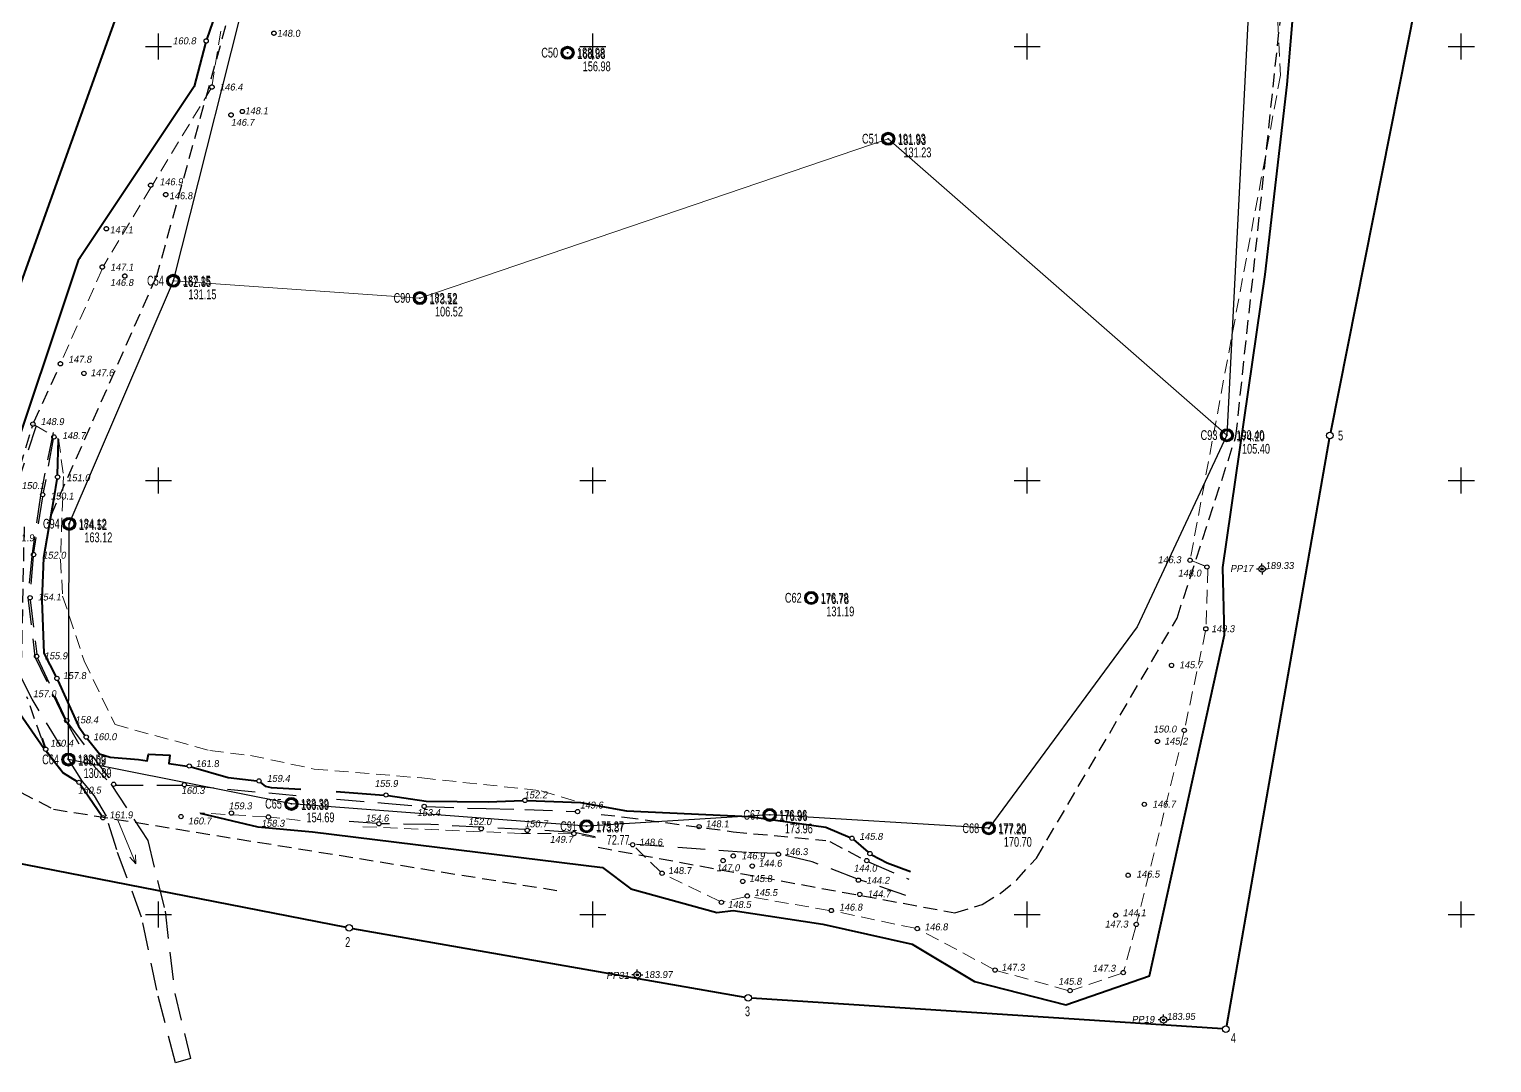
# Model space of a CAD drawing. Header units: millimetres. Extents: x 3233000 to 6468300, y 5635132 to 11269398.
# Drawn here: x 3233340 to 3234014, y 5635132 to 5635608 of the extents above; entities that cross this region are included whole.
import ezdxf
from ezdxf.enums import TextEntityAlignment as Align

# ---------------------------------------------------------------- set-up
doc = ezdxf.new("R2010")
doc.units = ezdxf.units.MM
doc.header["$LTSCALE"] = 2
doc.header["$PDMODE"] = 32
doc.header["$PDSIZE"] = 0.3
doc.linetypes.add('DASHED2', pattern=[9.524999999999999, 6.35, -3.175])
doc.linetypes.add('HIDDEN2', pattern=[4.762499999999999, 3.175, -1.5875])
for name, color, linetype in [('POINT_OBJ', 7, 'Continuous'), ('REGION_OBJ', 7, 'Continuous'), ('АВТ_ДОР', 7, 'Continuous'), ('ввскр.бровка', 7, 'Continuous'), ('ВЫСОТЫ', 7, 'Continuous'), ('Гірничий відвід', 7, 'Continuous'), ('ИМЕНА', 7, 'Continuous'), ('Контур запасів', 7, 'Continuous'), ('кресты', 7, 'Continuous'), ('нвскр.бровка', 7, 'Continuous'), ('ОБОчина', 7, 'Continuous'), ('ОШИБКИ', 7, 'Continuous'), ('ПИКЕТЫ', 7, 'Continuous'), ('ПРОМЫШЛЕННЫЕ', 7, 'Continuous'), ('ПУНКТЫ', 7, 'Continuous'), ('ТОКА_СТ', 1, 'Continuous')]:
    doc.layers.add(name, color=color, linetype=linetype)
doc.styles.add('grad', font='grad.shx')
doc.styles.add('universw', font='universw.shx', dxfattribs={"oblique": 10})
doc.styles.add('user', font='symeteo.shx', dxfattribs={"height": 2.5})

# ---------------------------------------------------------------- blocks, each defined once
blk = doc.blocks.new('89_1')
h = blk.add_hatch(color=256)
h.paths.add_polyline_path([(-1.5, 0, 1), (1.5, 0, 1)])
h.paths.add_polyline_path([(1.1, 0, -1), (-1.1, 0, -1)], flags=16)
h.paths.add_polyline_path([(0.06219509384926566, 0, -1), (-0.06219509384926566, 0, -1)], flags=0)
for radius in [1.5, 1.1, 0.06219509384926566]:
    blk.add_circle((0, 0), radius)
at = {"color": 7, "linetype": 'Continuous', "style": 'user', "flags": 8}
blk.add_attdef('ddddd', (2.533005898833453, -1.136397414355253), '', height=2.5, dxfattribs=at)
at = {"color": 7, "linetype": 'Continuous', "style": 'grad', "oblique": 10, "width": 0.7}
for tag, p in [('P37', (6.481768247015047, 0.1634773770626978)), ('P4', (6.45010695508315, -2.939076767124341))]:
    blk.add_attdef(tag, text='', height=2.5, dxfattribs=at).set_placement(p, align=Align.CENTER)
blk = doc.blocks.new('POINTINV')
at = {"layer": 'ПУНКТЫ', "color": 0, "linetype": 'Continuous'}
blk.add_point((0, 0), dxfattribs=at)
at = {"layer": 'ВЫСОТЫ', "color": 0, "style": 'grad', "width": 0.7}
blk.add_attdef('POINT_H', (1.6, -0.8), '', height=1.65, dxfattribs=at)
at = {"layer": 'ИМЕНА', "color": 0, "style": 'grad', "width": 0.7}
blk.add_attdef('POINT_NAM', text='', height=1.65, dxfattribs=at).set_placement((-1.6, -0.8), align=Align.RIGHT)
at = {"layer": 'ОШИБКИ', "color": 0, "linetype": 'Continuous', "style": 'grad', "width": 0.7, "flags": 1}
blk.add_attdef('POINT_MX', text='', height=1.65, dxfattribs=at).set_placement((-4.2077, 4.453385), align=Align.RIGHT)
blk.add_attdef('POINT_MY', (2.8923, 4.253385), '', height=1.65, dxfattribs=at)
blk = doc.blocks.new('piket')
at = {"layer": 'ПИКЕТЫ', "linetype": 'Continuous'}
h = blk.add_hatch(color=7, dxfattribs=at)
edge = h.paths.add_edge_path()
edge.add_arc((0, 0), 0.3, 0, 360)
at = {"layer": 'ПИКЕТЫ', "color": 7, "linetype": 'Continuous'}
blk.add_circle((0, 0), 0.3, dxfattribs=at)
at = {"layer": 'ВЫСОТЫ', "style": 'universw', "oblique": 6}
blk.add_attdef('H', (1.878690616227686, -0.2266669999808073), '', height=2, dxfattribs=at)
at = {"layer": 'ИМЕНА', "style": 'universw', "oblique": 10}
blk.add_attdef('NAME', text='', height=2, dxfattribs=at).set_placement((0, 2.372062510810792), align=Align.CENTER)
at = {"layer": 'ТОКА_СТ', "style": 'universw', "oblique": 6, "flags": 1}
blk.add_attdef('POINT', text='', height=2, dxfattribs=at).set_placement((0, -2.787347676232457), align=Align.CENTER)
blk = doc.blocks.new('5_1')
at = {"linetype": 'Continuous'}
h = blk.add_hatch(color=7, dxfattribs=at)
edge = h.paths.add_edge_path()
edge.add_arc((0, 0), 0.0587597610191859, 0, 360)
at = {"color": 7, "linetype": 'Continuous'}
for p, q in [((-0.75, 0), (-1.25, 0)), ((0, 0.75), (0, 1.25)), ((0.75, 0), (1.25, 0)), ((0, -0.75), (0, -1.25))]:
    blk.add_line(p, q, dxfattribs=at)
for radius in [0.75, 0.0587597610191859]:
    blk.add_circle((0, 0), radius, dxfattribs=at)
at = {"color": 7, "linetype": 'Continuous', "style": 'grad', "oblique": 10, "width": 0.7}
blk.add_attdef('P37', text='', height=2.5, dxfattribs=at).set_placement((-2, 0), align=Align.MIDDLE_RIGHT)
at = {"color": 7, "linetype": 'Continuous', "style": 'user', "flags": 8}
blk.add_attdef('ddddd', text='', height=2.5, dxfattribs=at).set_placement((2, 0), align=Align.MIDDLE_LEFT)
at = {"color": 7, "linetype": 'Continuous', "style": 'grad', "oblique": 10, "width": 0.7}
blk.add_attdef('P4', (2, 0.7), '', height=2.5, dxfattribs=at)
blk.add_attdef('P69', text='', height=2.5, dxfattribs=at).set_placement((2, -0.7), align=Align.TOP_LEFT)

msp = doc.modelspace()

# ---------------------------------------------------------------- hatches: boundary and pattern name
at = {"layer": 'ПИКЕТЫ', "linetype": 'Continuous'}
h = msp.add_hatch(color=7, dxfattribs=at)
edge = h.paths.add_edge_path()
edge.add_arc((3233620.48, 5635172.2), 0.48, 0, 360)

# ---------------------------------------------------------------- linework, layer by layer
at = {"color": 2, "linetype": 'HIDDEN2'}
for points in [[(3233602.446758136, 5635231.011087487), (3233766.736884831, 5635200.852091718), (3233779.282412282, 5635204.645085379), (3233787.542779441, 5635209.695807425), (3233795.22044861, 5635216.009599477), (3233804.343483345, 5635226.074765084), (3233869.083289109, 5635336.611529737), (3233896.165198704, 5635420.262152262), (3233922.40936705, 5635666.591517475), (3233987.176160767, 5635841.678874408), (3233945.496200969, 5636045.658968227), (3233869.315212301, 5636201.053079855), (3233677.232240529, 5636164.916777135), (3233523.923778726, 5636171.194995214), (3233479.371044476, 5636035.128859317), (3233471.341878007, 5635904.949853763), (3233461.759693152, 5635783.244211758), (3233459.942238976, 5635761.653170686)], [(3233467.94384913, 5635784.061247912), (3233451.107381369, 5635682.927955982), (3233398.989327034, 5635494.140499105), (3233348.7136532, 5635380.094291663)], [(3233338.014581244, 5635378.653176514), (3233335.923298751, 5635272.492309547), (3233336.336931235, 5635256.484594314), (3233351.538376615, 5635248.588793172), (3233584.022591885, 5635211.007842259)]]:
    msp.add_lwpolyline(points, dxfattribs=at)
at = {"layer": 'POINT_OBJ', "color": 7, "linetype": 'Continuous'}
msp.add_point((3233620.48, 5635172.2, 190.68), dxfattribs=at)
at = {"layer": 'REGION_OBJ', "color": 30, "linetype": 'Continuous'}
msp.add_lwpolyline([(3233363.12, 5635260.94), (3233363.12, 5635260.94)], dxfattribs=at)
at = {"layer": 'АВТ_ДОР', "color": 7, "linetype": 'DASHED2'}
for points in [[(3233351.40784485, 5635422.053256498), (3233345.576839485, 5635393.120543645), (3233341.628851091, 5635365.356507566), (3233339.826232597, 5635346.047615196), (3233342.957541719, 5635318.815241297), (3233356.951108295, 5635289.662023392), (3233367.398678866, 5635271.404205102), (3233378.197463838, 5635259.893841397), (3233394.992282629, 5635234.160901851), (3233402.998278385, 5635201.545754633), (3233407.420194644, 5635163.653186508), (3233414.761845086, 5635133.750251425), (3233407.784103543, 5635131.731405173), (3233399.156077462, 5635165.120770129), (3233392.178335918, 5635198.880093561), (3233380.681353642, 5635229.868403509), (3233375.954769467, 5635245.306207192), (3233370.504598995, 5635254.748723522), (3233364.868242576, 5635261.287923336), (3233341.734638562, 5635299.18784163), (3233326.996328195, 5635328.522363689)], [(3233334.304126645, 5635396.026310216), (3233343.579572045, 5635424.93942262), (3233343.646171878, 5635425.089872357)]]:
    msp.add_lwpolyline(points, dxfattribs=at)
at = {"layer": 'ввскр.бровка', "color": 7, "lineweight": 40}
for points in [[(3233419.139927049, 5635246.749903226), (3233445.717590338, 5635240.363295049), (3233470.935583995, 5635238.130862441), (3233604.445961163, 5635221.734192653), (3233617.425345296, 5635211.849728985), (3233657.172334922, 5635200.887767175), (3233664.621235133, 5635201.817947429), (3233705.97481926, 5635195.586211903), (3233747.052987186, 5635186.366567422), (3233775.735843266, 5635169.17003705), (3233817.884018958, 5635158.367669619), (3233856.416961313, 5635171.854811122), (3233890.907300367, 5635328.967449834), (3233890.172857167, 5635359.967477428), (3233909.72899021, 5635494.935215688), (3233919.811755689, 5635582.478870549), (3233923.056601722, 5635620.487829963), (3233922.186591941, 5635637.619389907)], [(3233434.55215428, 5635639.140540995), (3233422.234227772, 5635603.460372502)], [(3233421.654957331, 5635601.57176422), (3233416.317702426, 5635581.560022441), (3233362.885376798, 5635501.375651555), (3233328.290569531, 5635397.437215597), (3233320.751446772, 5635351.47309024), (3233314.073395351, 5635324.196616695), (3233347.12482222, 5635276.616311779)], [(3233348.155251638, 5635275.222166148), (3233356.069617277, 5635265.346897877), (3233362.494458421, 5635261.336537282)], [(3233363.849480436, 5635260.056420291), (3233373.875409293, 5635245.464232687)]]:
    msp.add_lwpolyline(points, dxfattribs=at)
at = {"layer": 'ввскр.бровка', "color": 7, "linetype": 'Continuous', "lineweight": 40}
for points in [[(3233363.858271908, 5635502.835647568), (3233363.736345108, 5635502.353781653)], [(3233353.782041347, 5635418.983654484), (3233353.722558087, 5635418.865758152), (3233353.312812826, 5635402.55070067)], [(3233353.13653635, 5635400.638193106), (3233351.76528031, 5635392.049926465), (3233346.966490722, 5635364.327836422), (3233346.217609146, 5635344.82522923), (3233347.124462412, 5635320.40474291), (3233352.671706261, 5635309.692515537)], [(3233353.523567312, 5635307.918149036), (3233363.027211176, 5635286.873924115), (3233366.011457446, 5635282.508739804)], [(3233367.185768856, 5635280.925173503), (3233372.699497039, 5635274.062261939), (3233377.631004856, 5635272.482957711), (3233390.742830683, 5635271.391347536), (3233394.700283167, 5635270.855778848), (3233395.365852911, 5635273.955825739), (3233405.103291999, 5635273.428429405), (3233404.654454775, 5635269.54828577), (3233413.112787874, 5635268.457619222)], [(3233415.01468556, 5635268.076224058), (3233432.087251923, 5635263.149226562), (3233445.242088849, 5635261.57305932)], [(3233446.944616992, 5635260.924104298), (3233449.037580234, 5635259.19092168), (3233451.875404125, 5635258.608141921), (3233465.550460353, 5635257.768177847)], [(3233481.78884272, 5635256.678433483), (3233503.742799904, 5635255.096291119)], [(3233505.6984624, 5635254.889014199), (3233523.256925074, 5635252.219930293), (3233551.834194505, 5635251.945255326), (3233567.733383598, 5635252.492895724)], [(3233569.691011934, 5635252.492446126), (3233594.30689631, 5635251.638212242), (3233615.550020104, 5635247.767190913), (3233672.005364772, 5635245.177601925), (3233707.318669731, 5635240.292496039), (3233718.458482882, 5635235.579847598)], [(3233720.106159974, 5635234.530762627), (3233726.819728159, 5635228.693301671)], [(3233728.459500131, 5635227.59464376), (3233735.508965306, 5635223.856247472), (3233746.302461109, 5635219.817412837)]]:
    msp.add_lwpolyline(points, dxfattribs=at)
at = {"layer": 'Гірничий відвід', "color": 7, "linetype": 'Continuous', "lineweight": 40}
for p, q in [((3233299.656592816, 5635230.691885709), (3233486.329407184, 5635194.191114292)), ((3233489.291900135, 5635193.64149246), (3233670.009099865, 5635161.915507541))]:
    msp.add_line(p, q, dxfattribs=at)
for points in [[(3233289.930716482, 5635360.716466695), (3233466.873283518, 5635855.061533306)], [(3234014.013981507, 5635796.815175939), (3233939.732018493, 5635422.17782406)], [(3233939.178929862, 5635419.216023143), (3233891.777070138, 5635148.737976857)], [(3233890.013623321, 5635147.352398936), (3233672.996376679, 5635161.556601064)]]:
    msp.add_lwpolyline(points, dxfattribs=at)
at = {"layer": 'Контур запасів', "color": 5}
msp.add_lwpolyline([(3233531.115459663, 5636161.136550733), (3233677.57, 5636160.94), (3233863.616122911, 5636186.104652562), (3233938.344098662, 5636043.123616498), (3233976.254037353, 5635840.160218571), (3233904.733172632, 5635671.708244042), (3233892.0233493, 5635420.863450372), (3233850.766776215, 5635332.581951497), (3233782.315924779, 5635239.745182717), (3233681.438426465, 5635245.908236194), (3233597.073182608, 5635240.683295753), (3233461.145413111, 5635251.016224787), (3233358.467378192, 5635271.450762753), (3233358.82819023, 5635380.033725357), (3233406.88317959, 5635492.016476116), (3233445.079300258, 5635643.62685739), (3233474.096214982, 5635783.183553406), (3233485.442681569, 5635905.91316383), (3233500.559733836, 5636033.67686909), (3233531.115459663, 5636161.136550733)], dxfattribs=at)
at = {"layer": 'Контур запасів', "color": 5, "linetype": 'Continuous', "lineweight": 15}
msp.add_lwpolyline([(3233406.759092812, 5635492.025158883), (3233520.327161773, 5635484.078421276), (3233736.060716284, 5635557.437375668), (3233892.0233493, 5635420.863450372)], dxfattribs=at)
at = {"layer": 'кресты', "color": 7, "linetype": 'Continuous'}
for p, q in [((3233400, 5635594), (3233400, 5635606)), ((3233600, 5635594), (3233600, 5635606)), ((3233800, 5635594), (3233800, 5635606)), ((3234000, 5635594), (3234000, 5635606)), ((3233394, 5635600), (3233406, 5635600)), ((3233594, 5635600), (3233606, 5635600)), ((3233794, 5635600), (3233806, 5635600)), ((3233994, 5635600), (3234006, 5635600)), ((3233400, 5635394), (3233400, 5635406)), ((3233600, 5635394), (3233600, 5635406)), ((3233800, 5635394), (3233800, 5635406)), ((3234000, 5635394), (3234000, 5635406)), ((3233394, 5635400), (3233406, 5635400)), ((3233594, 5635400), (3233606, 5635400)), ((3233794, 5635400), (3233806, 5635400)), ((3233994, 5635400), (3234006, 5635400)), ((3233394, 5635200), (3233406, 5635200)), ((3233400, 5635194), (3233400, 5635206)), ((3233594, 5635200), (3233606, 5635200)), ((3233600, 5635194), (3233600, 5635206)), ((3233794, 5635200), (3233806, 5635200)), ((3233800, 5635194), (3233800, 5635206)), ((3233994, 5635200), (3234006, 5635200)), ((3234000, 5635194), (3234000, 5635206))]:
    msp.add_line(p, q, dxfattribs=at)
at = {"layer": 'кресты', "color": 7, "linetype": 'Continuous', "lineweight": 40}
msp.add_line((3233518.492445914, 5635486.451987731), (3233518.438375779, 5635486.128656963), dxfattribs=at)
at = {"layer": 'кресты', "color": 7, "linetype": 'HIDDEN2', "lineweight": 20}
for points in [[(3233876.021292197, 5635362.971117951), (3233881.95419436, 5635360.565754647)], [(3233617.357599707, 5635232.319059487), (3233616.291517777, 5635232.520293442)]]:
    msp.add_lwpolyline(points, dxfattribs=at)
at = {"layer": 'кресты', "color": 7, "linetype": 'Continuous', "lineweight": 40}
msp.add_lwpolyline([(3233346.194919668, 5635281.233273475), (3233347.642850799, 5635277.114586285)], dxfattribs=at)
at = {"layer": 'кресты', "color": 7, "linetype": 'DASHED2', "lineweight": 20}
for p in [(3233908.199244855, 5635359.242635125), (3233862.799244855, 5635151.502635125)]:
    msp.add_point(p, dxfattribs=at)
at = {"layer": 'нвскр.бровка', "color": 7, "linetype": 'HIDDEN2', "lineweight": 20}
for points in [[(3233938.870576395, 5635705.99759799), (3233914.191049218, 5635639.711869982), (3233916.714114865, 5635586.741645843), (3233875.24928219, 5635364.233009782)], [(3233428.61012891, 5635607.051683113), (3233424.630560498, 5635582.285975571)], [(3233424.05526368, 5635580.456635416), (3233397.287603848, 5635536.412244222)], [(3233396.48039633, 5635535.082285234), (3233374.782670663, 5635499.014006385)], [(3233373.945497213, 5635497.381198628), (3233355.17924038, 5635454.681363683)], [(3233342.131025, 5635425.95928077), (3233342.163998744, 5635425.940360064)], [(3233342.940524162, 5635425.494780997), (3233351.110134847, 5635420.806965993)], [(3233352.75847662, 5635419.861128842), (3233353.935933154, 5635419.185490966), (3233356.186748304, 5635401.784037635), (3233354.809667305, 5635363.67403326), (3233355.803698187, 5635346.680537157), (3233365.756669824, 5635316.918546428), (3233379.916861342, 5635287.531460837), (3233423.644723054, 5635275.599656265), (3233442.300213466, 5635273.333227221), (3233471.655781529, 5635267.074105678), (3233521.232280359, 5635262.955815235), (3233575.666551128, 5635257.149979501)], [(3233876.038150027, 5635363.033581015), (3233881.969201066, 5635360.596359566)], [(3233883.206575634, 5635359.224220843), (3233882.444815739, 5635332.644355961)], [(3233882.212546489, 5635330.680963881), (3233872.611742474, 5635285.846937081)], [(3233872.168799113, 5635283.920726287), (3233850.61155158, 5635196.428852382)], [(3233348.53605707, 5635275.357198888), (3233356.055055212, 5635265.539738364), (3233362.477802946, 5635261.296624485)], [(3233576.25695482, 5635256.954499996), (3233594.318875836, 5635251.636890852)], [(3233449.604903481, 5635245.023758508), (3233419.056267607, 5635246.879980431)], [(3233465.26842217, 5635243.400477583), (3233451.569292635, 5635244.859503938)], [(3233590.320032653, 5635237.251576711), (3233567.080400143, 5635237.394173617), (3233491.259878237, 5635240.632256484)], [(3233601.145629671, 5635235.379235969), (3233592.26265785, 5635237.05598848)], [(3233631.094632293, 5635219.639269234), (3233619.065118225, 5635231.507446451)], [(3233658.361070541, 5635206.173850027), (3233632.730530736, 5635218.537260837)], [(3233670.23568146, 5635208.159424097), (3233660.162260061, 5635205.864819677)], [(3233708.845328961, 5635201.962045421), (3233672.033447038, 5635208.274542843)], [(3233748.410010699, 5635193.690470784), (3233710.790158716, 5635201.643496594)], [(3233784.404636966, 5635174.908899095), (3233750.263522645, 5635193.074563001)], [(3233850.119182365, 5635194.523877216), (3233844.61735751, 5635174.215714619)], [(3233818.822376385, 5635165.052553383), (3233786.22408298, 5635174.155482035)], [(3233843.391723089, 5635172.908244591), (3233820.792322693, 5635165.103666306)]]:
    msp.add_lwpolyline(points, dxfattribs=at)
at = {"layer": 'нвскр.бровка', "color": 7, "linetype": 'HIDDEN2'}
for points in [[(3233342.573672682, 5635426.840702098), (3233354.412661423, 5635452.859294428)], [(3233333.410887754, 5635396.803593563), (3233341.884827288, 5635425.014679558)], [(3233346.071430596, 5635281.265974423), (3233339.378567138, 5635300.263458601)]]:
    msp.add_lwpolyline(points, dxfattribs=at)
at = {"layer": 'нвскр.бровка', "color": 7}
for centre in [(3233939.439, 5635420.7), (3233487.808, 5635193.902000001), (3233671.493, 5635161.655), (3233891.517, 5635147.254)]:
    msp.add_circle(centre, 1.506593438625289, dxfattribs=at)
at = {"layer": 'ОБОчина', "linetype": 'DASHED2'}
for points in [[(3233351.474769623, 5635419.163569369), (3233346.89594599, 5635394.43017183)], [(3233346.555894803, 5635392.500592906), (3233342.369359025, 5635366.872282485)], [(3233342.148349602, 5635364.931874891), (3233340.762447088, 5635346.99256699)], [(3233340.803959019, 5635345.01712986), (3233343.898697922, 5635319.967746788)], [(3233344.256421751, 5635318.099267587), (3233357.12655611, 5635290.16552154)], [(3233358.094409213, 5635288.447717315), (3233378.645918333, 5635260.82044661)], [(3233380.165875765, 5635259.609860142), (3233410.876059892, 5635259.692360141)], [(3233412.815754797, 5635259.626375766), (3233464.185842963, 5635254.754114646)], [(3233726.955449785, 5635224.345499066), (3233745.538862575, 5635216.261988425)]]:
    msp.add_lwpolyline(points, dxfattribs=at)
at = {"layer": 'ОБОчина', "color": 7, "linetype": 'DASHED2'}
for points in [[(3233481.972550929, 5635253.174678299), (3233503.970723457, 5635251.366753714), (3233521.328146195, 5635249.895010557)], [(3233523.300933326, 5635249.769057362), (3233550.874773598, 5635248.813684214), (3233568.670517148, 5635248.444909577), (3233592.004598906, 5635247.476819109)], [(3233500.459715012, 5635241.964958115), (3233482.488250825, 5635243.33904711)], [(3233547.909471822, 5635240.259306027), (3233525.420891502, 5635241.521066512), (3233502.428186328, 5635241.871325521)], [(3233568.88983859, 5635239.245657503), (3233549.409207165, 5635240.180511372)], [(3233590.49263409, 5635237.869147687), (3233570.697932178, 5635239.145718518)], [(3233601.12474772, 5635235.892632515), (3233592.238424177, 5635237.639678888)], [(3233684.500467639, 5635228.081844004), (3233670.744570561, 5635228.680947775), (3233619.294944301, 5635232.412716281)], [(3233721.607491517, 5635216.539369883), (3233701.083395459, 5635224.337578261), (3233686.441665488, 5635227.773380644)], [(3233744.196782998, 5635208.784377714), (3233723.309585257, 5635215.920860211)]]:
    msp.add_lwpolyline(points, dxfattribs=at)
at = {"layer": 'ОБОчина', "color": 1, "linetype": 'Continuous', "lineweight": 20}
msp.add_lwpolyline([(3233386.738481484, 5635226.432701273), (3233389.482022163, 5635223.457781199), (3233389.390165359, 5635227.554872608), (3233389.482022163, 5635223.457781199), (3233381.289591658, 5635243.522413405)], dxfattribs=at)
at = {"layer": 'ОБОчина', "linetype": 'HIDDEN2'}
for points in [[(3233603.761367148, 5635246.184426342), (3233614.606095636, 5635244.940674735), (3233664.561095178, 5635238.176937193), (3233707.302364515, 5635234.134302115)], [(3233709.179042786, 5635233.607664594), (3233725.19610281, 5635225.196754061)]]:
    msp.add_lwpolyline(points, dxfattribs=at)
at = {"layer": 'ПИКЕТЫ', "linetype": 'HIDDEN2'}
for centre in [(3233453.085107488, 5635606.099972725), (3233421.905849193, 5635602.527951652), (3233424.572409813, 5635581.299132305), (3233433.355509531, 5635568.438134478), (3233396.362499948, 5635536.06378489), (3233403.289978194, 5635531.73035444), (3233375.927239163, 5635516.014386019), (3233374.036512607, 5635498.365554931), (3233384.426576549, 5635494.201408359), (3233354.778800117, 5635453.777544715)]:
    msp.add_circle(centre, 0.9885550730003343, dxfattribs=at)
at = {"layer": 'ПИКЕТЫ'}
for centre in [(3233438.561163753, 5635570.032488395), (3233365.612208934, 5635449.336699498), (3233342.081239839, 5635425.983525904), (3233351.798614844, 5635420.097574404), (3233353.458314792, 5635401.572912191), (3233346.595589361, 5635393.488350707), (3233342.411924471, 5635365.884644234), (3233875.075824765, 5635363.259791587), (3233882.849160652, 5635360.145901733), (3233340.818157589, 5635346.005582961), (3233882.333818862, 5635331.662052126), (3233343.813203283, 5635318.982895632), (3233866.520027411, 5635314.810298198), (3233353.181868018, 5635308.845771117), (3233357.674168322, 5635289.342501492), (3233366.658554337, 5635281.761406715), (3233860.003839475, 5635279.79645184), (3233872.366015647, 5635284.889409296), (3233348.022243551, 5635276.201732369), (3233414.101337791, 5635268.454426364), (3233363.398220598, 5635260.935968863), (3233379.292220165, 5635260.072425839), (3233411.852317485, 5635259.847802231), (3233446.230053683, 5635261.60721513), (3233504.731351845, 5635255.093802643), (3233568.712229559, 5635252.631104686), (3233433.537536292, 5635246.781672928), (3233522.31343101, 5635249.814667756), (3233592.992234008, 5635247.434180654), (3233853.99257413, 5635250.797145135), (3233374.354590021, 5635244.599578443), (3233410.30763828, 5635245.182293947), (3233450.593438482, 5635245.017459011), (3233501.440170658, 5635241.838673282), (3233548.625605932, 5635239.57784211), (3233648.951321307, 5635240.51912961), (3233569.771986897, 5635238.799501144), (3233591.3069384, 5635237.308657167), (3233719.364455034, 5635235.18430292), (3233618.335525162, 5635232.174481004), (3233664.682553648, 5635227.058228637), (3233685.454316814, 5635227.822204093), (3233727.607804901, 5635228.096496693), (3233631.874711091, 5635219.032047527), (3233660.006456207, 5635224.8763582), (3233673.415653678, 5635222.367602482), (3233726.140753966, 5635224.905420359), (3233669.040037196, 5635215.287349856), (3233722.323073918, 5635215.857326658), (3233846.553980572, 5635218.101514965), (3233659.197877561, 5635205.647546746), (3233671.108532877, 5635208.623505486), (3233722.904186173, 5635209.323301803), (3233709.830555279, 5635201.88098844), (3233840.791039487, 5635199.723561925), (3233850.271489743, 5635195.500628768), (3233785.280709992, 5635174.45092837), (3233844.309153777, 5635173.276432132), (3233819.809427123, 5635164.998037572)]:
    msp.add_circle(centre, 0.9885550730003343, dxfattribs=at)
at = {"layer": 'ПИКЕТЫ', "color": 7, "linetype": 'Continuous'}
msp.add_circle((3233620.48, 5635172.2, 190.68), 0.48, dxfattribs=at)
at = {"layer": 'ПУНКТЫ'}
msp.add_circle((3233749.385136866, 5635193.528082081), 0.9885550730003343, dxfattribs=at)

# ---------------------------------------------------------------- block references
at = {"layer": 'ПИКЕТЫ', "color": 4}
ref = msp.add_blockref('piket', (3233908.2, 5635359.24), dxfattribs=dict(at, xscale=1.6, yscale=1.6, zscale=1.6))
ref.add_attrib('H', '189.33', (3233909.8, 5635359.24, -302.8320000000001), dxfattribs={"layer": 'ВЫСОТЫ', "height": 3.200000000000001, "style": 'universw', "oblique": 6})
ref = msp.add_blockref('piket', (3233908.2, 5635359.24), dxfattribs=dict(at, xscale=1.6, yscale=1.6, zscale=1.6))
ref.add_attrib('H', '189.33', (3233909.8, 5635359.24, -302.8320000000001), dxfattribs={"layer": 'ВЫСОТЫ', "height": 3.200000000000001, "style": 'universw', "oblique": 6})
ref = msp.add_blockref('piket', (3233862.8, 5635151.5), dxfattribs=dict(at, xscale=1.6, yscale=1.6, zscale=1.6))
ref.add_attrib('H', '183.95', (3233864.399999999, 5635151.5, -302.8320000000001), dxfattribs={"layer": 'ВЫСОТЫ', "height": 3.200000000000001, "style": 'universw', "oblique": 6})
at = {"layer": 'ПРОМЫШЛЕННЫЕ', "color": 7, "linetype": 'Continuous', "xscale": 2, "yscale": 2, "zscale": 2, "rotation": 353.291126940981}
for p in [(3233588.353121178, 5635597.075162148), (3233736.060716284, 5635557.437375668), (3233406.759092812, 5635492.025158883), (3233520.327161773, 5635484.078421276), (3233892.0233493, 5635420.863450372), (3233358.82819023, 5635380.033725357), (3233700.559723015, 5635345.892996714), (3233358.467378192, 5635271.450762753), (3233461.145413111, 5635251.016224787), (3233681.438426465, 5635245.908236194), (3233597.073182608, 5635240.683295753), (3233782.315924779, 5635239.745182717)]:
    msp.add_blockref('89_1', p, dxfattribs=at)
at = {"layer": 'ПУНКТЫ', "color": 7, "linetype": 'Continuous', "xscale": 2.727815320212315, "yscale": 2.727815320212315, "zscale": 2.727815320212315}
for p, values in [((3233588.354443721, 5635597.07290037), {'POINT_NAM': 'C50', 'POINT_H': '188.98'}), ((3233736.063967554, 5635557.430388931), {'POINT_NAM': 'C51', 'POINT_H': '191.93'}), ((3233406.764037534, 5635492.017248179), {'POINT_NAM': 'C54', 'POINT_H': '187.15'}), ((3233520.320733086, 5635484.073508988), {'POINT_NAM': 'C90', 'POINT_H': '182.52'}), ((3233892.014736151, 5635420.864236007), {'POINT_NAM': 'C93', 'POINT_H': '190.40'}), ((3233358.824447539, 5635380.039701599), {'POINT_NAM': 'C94', 'POINT_H': '184.12'}), ((3233700.557357136, 5635345.909618635), {'POINT_NAM': 'C62', 'POINT_H': '176.78'}), ((3233358.452084863, 5635271.428948993), {'POINT_NAM': 'C64', 'POINT_H': '182.59'}), ((3233461.14044995, 5635251.01050712), {'POINT_NAM': 'C65', 'POINT_H': '183.39'}), ((3233597.077073051, 5635240.67471246), {'POINT_NAM': 'C91', 'POINT_H': '175.27'}), ((3233681.440675348, 5635245.905669641), {'POINT_NAM': 'C67', 'POINT_H': '176.96'}), ((3233782.310182526, 5635239.731566744), {'POINT_NAM': 'C68', 'POINT_H': '177.20'})]:
    msp.add_blockref('POINTINV', p, dxfattribs=at).add_auto_attribs(values)
at = {"layer": 'ПУНКТЫ', "color": 7, "linetype": 'Continuous', "xscale": 2, "yscale": 2, "zscale": 2, "rotation": 0.7079295605870272}
for p in [(3233908.2, 5635359.24), (3233620.48, 5635172.2), (3233862.8, 5635151.5)]:
    msp.add_blockref('5_1', p, dxfattribs=at)

# ---------------------------------------------------------------- texts
at = {"layer": 'ВЫСОТЫ', "style": 'universw', "oblique": 10}
for tag, p in [('160.8', (3233411.82514878, 5635600.976577781, 160.8)), ('146.4', (3233433.351695616, 5635579.709120963, 146.45)), ('148.1', (3233445.055953762, 5635568.755328431, 148.05)), ('146.7', (3233438.655511893, 5635563.441998758, 146.69)), ('146.9', (3233405.773070834, 5635536.041965022, 146.88)), ('147.1', (3233383.076574672, 5635496.708433986, 147.07)), ('146.8', (3233383.006109206, 5635489.637299003, 146.82)), ('147.8', (3233363.723763492, 5635454.252012172, 147.82)), ('147.6', (3233373.966022613, 5635448.064502523, 147.55)), ('148.9', (3233351.028363682, 5635425.534632468, 148.87)), ('148.7', (3233360.915288551, 5635419.090201081, 148.73)), ('151.0', (3233363.000646958, 5635399.669902391, 151)), ('150.1', (3233342.199814558, 5635396.044004636, 150.07)), ('152.0', (3233351.911648148, 5635363.975916198, 151.97)), ('146.3', (3233865.520507187, 5635361.907015889, 146.32)), ('148.0', (3233874.826302066, 5635355.754385206, 148)), ('154.1', (3233349.678215316, 5635344.71999985, 154.1)), ('149.3', (3233890.172453217, 5635330.102750092, 149.25)), ('155.9', (3233352.620098125, 5635317.616612487, 155.89)), ('145.7', (3233875.416558282, 5635313.488179289, 145.71)), ('157.0', (3233347.425948431, 5635300.176254954, 156.93)), ('158.4', (3233366.854859844, 5635288.148380521, 158.37)), ('150.0', (3233863.418899321, 5635283.874079079, 150.04)), ('160.4', (3233355.378690061, 5635277.350251457, 160.37)), ('160.0', (3233375.264530334, 5635280.362226033, 159.97)), ('145.2', (3233868.579485048, 5635278.352901015, 145.19)), ('159.4', (3233455.160307604, 5635261.154706449, 159.38)), ('155.9', (3233504.79, 5635258.795300017, 155.86)), ('160.5', (3233368.127970657, 5635255.726521283, 160.48)), ('160.3', (3233415.789845579, 5635255.571313265, 160.25)), ('152.2', (3233573.644762147, 5635253.529109595, 152.17)), ('159.3', (3233437.579633356, 5635248.469344806, 182.58)), ('153.4', (3233524.35445145, 5635245.382810604, 153.42)), ('149.6', (3233599.363552945, 5635248.868793759, 149.64)), ('146.7', (3233863.040671972, 5635249.280742963, 146.65)), ('160.7', (3233418.884748382, 5635241.53411938, 160.7)), ('158.3', (3233452.627069087, 5635240.46329733, 158.3)), ('154.6', (3233500.603269474, 5635242.831308752, 182.58)), ('152.0', (3233547.906755513, 5635241.235430175, 182.58)), ('150.7', (3233573.848592023, 5635240.196673917, 150.7)), ('149.7', (3233585.49483696, 5635233.044591367, 149.71)), ('145.8', (3233728.084837967, 5635234.40952692, 145.79)), ('146.9', (3233673.785641828, 5635225.473432801, 146.9)), ('147.0', (3233662.221847684, 5635219.971893029, 146.99)), ('144.0', (3233725.446601983, 5635219.774745611, 143.99)), ('146.5', (3233855.666352123, 5635217.053572843, 146.5)), ('144.2', (3233731.232423195, 5635214.175331042, 144.23)), ('148.5', (3233667.457329064, 5635203.038703624, 148.48)), ('145.5', (3233679.635526654, 5635208.542525082, 145.54)), ('144.7', (3233731.76117838, 5635207.906606656, 144.66)), ('146.8', (3233718.759152996, 5635201.828932032, 182.58)), ('144.1', (3233849.373804897, 5635199.260686341, 144.1)), ('146.8', (3233758.077553415, 5635192.720671848, 146.83)), ('147.3', (3233841.138380042, 5635194.035683745, 147.25)), ('147.3', (3233835.383796242, 5635173.661221908, 147.27)), ('145.8', (3233819.716228869, 5635167.650145503, 182.58))]:
    msp.add_attdef(tag, text='', height=3.2, dxfattribs=at).set_placement(p, align=Align.CENTER)
at = {"layer": 'ВЫСОТЫ', "style": 'universw', "oblique": 6}
for tag, p in [('148.0', (3233454.559483983, 5635604.447295418, 147.99)), ('146.8', (3233404.952715128, 5635529.598591622, 146.81)), ('147.1', (3233377.589976098, 5635513.8826232, 146.81)), ('150.1', (3233350.278839517, 5635391.242588057, 150.13)), ('151.9', (3233331.985904986, 5635371.9973328, 151.88)), ('157.8', (3233356.005904986, 5635308.5073328, 157.82)), ('161.8', (3233417.125904986, 5635267.9573328, 161.75)), ('161.9', (3233377.435904986, 5635244.3273328, 161.94)), ('148.1', (3233652.015904986, 5635240.1873328, 148.1)), ('148.6', (3233621.415904986, 5635231.7873328, 148.61)), ('146.3', (3233688.335904986, 5635227.407332799, 146.31)), ('148.7', (3233634.735904986, 5635218.6673328, 148.65)), ('144.6', (3233676.415904986, 5635222.0373328, 144.57)), ('145.8', (3233671.975904986, 5635214.9773328, 145.77)), ('183.97', (3233623.701613896, 5635170.759169847, 190.68)), ('147.3', (3233788.285904986, 5635174.1173328, 147.3))]:
    msp.add_attdef(tag, p, '', height=3.2, dxfattribs=at)
at = {"layer": 'ВЫСОТЫ', "color": 0, "style": 'grad', "width": 0.7}
for tag, p in [('168.88', (3233592.901756529, 5635594.251135514)), ('181.93', (3233740.611280362, 5635554.608624076)), ('162.85', (3233411.311350342, 5635489.195483323)), ('173.12', (3233524.868045893, 5635481.251744132)), ('174.20', (3233896.562048959, 5635418.042471152)), ('174.52', (3233363.371760346, 5635377.217936743)), ('176.78', (3233705.104669943, 5635343.087853779)), ('169.09', (3233362.999397671, 5635268.607184137)), ('160.39', (3233465.687762758, 5635248.188742264)), ('176.96', (3233685.987988155, 5635243.083904785)), ('173.87', (3233601.624385858, 5635237.852947604)), ('177.20', (3233786.857495334, 5635236.909801888))]:
    msp.add_attdef(tag, p, '', height=4.500895278350319, dxfattribs=at)
at = {"layer": 'ИМЕНА', "color": 0, "style": 'grad', "width": 0.7}
for tag, p in [('156.98', (3233608.214073659, 5635588.586862927)), ('131.23', (3233755.923597493, 5635548.944351489)), ('131.15', (3233426.623667473, 5635483.531210736)), ('106.52', (3233540.180363024, 5635475.587471546)), ('5', (3233945.563502735, 5635418.477601365)), ('105.40', (3233911.874366089, 5635412.378198565)), ('163.12', (3233378.684077477, 5635371.553664156)), ('131.19', (3233720.416987074, 5635337.423581192)), ('130.89', (3233378.311714801, 5635262.94291155)), ('154.69', (3233481.000079889, 5635242.524469677)), ('173.96', (3233701.300305286, 5635237.419632198)), ('72.77', (3233616.936702989, 5635232.188675017)), ('170.70', (3233802.169812464, 5635231.245529301)), ('2', (3233488.273629182, 5635185.10680759)), ('3', (3233672.3913029, 5635153.185303763)), ('4', (3233896.210984967, 5635140.926958465))]:
    msp.add_attdef(tag, text='', height=4.500895278350319, dxfattribs=at).set_placement(p, align=Align.RIGHT)
at = {"layer": 'ИМЕНА', "style": 'universw', "oblique": 10}
for tag, p in [('PP17', (3233898.772220572, 5635357.841273384, 1.549999999999983)), ('PP31', (3233611.421866172, 5635170.390062229, 190.68)), ('PP19', (3233853.372220572, 5635150.101273384, 1.549999999999983))]:
    msp.add_attdef(tag, text='', height=3.2, dxfattribs=at).set_placement(p, align=Align.CENTER)

doc.saveas('drawing.dxf')
